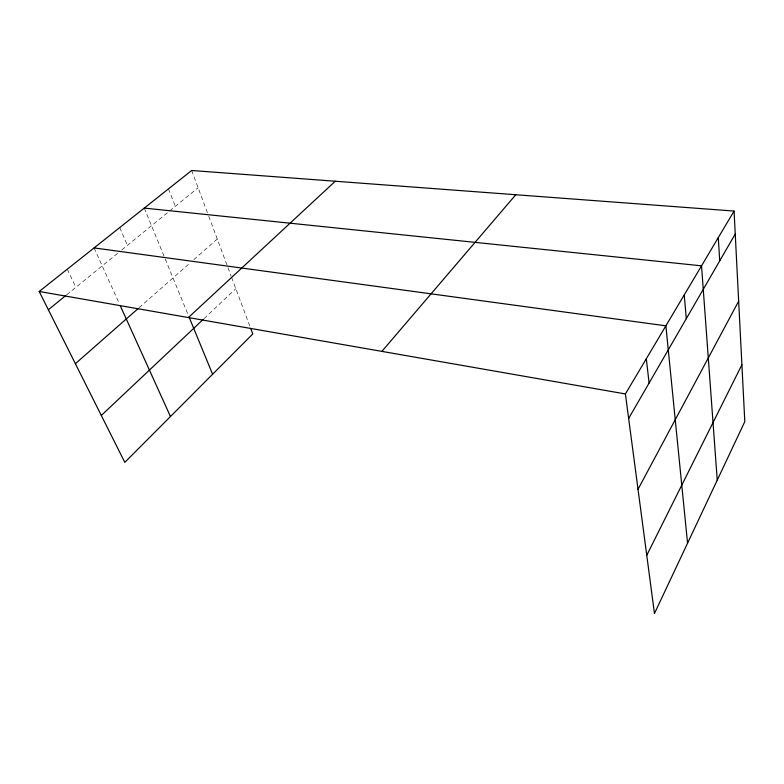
<?xml version="1.0" encoding="UTF-8"?>
<svg xmlns="http://www.w3.org/2000/svg" width="784" height="784" viewBox="0 0 784 784"><rect width="100%" height="100%" fill="white"/><g stroke="black" fill="none" stroke-linecap="round" stroke-linejoin="round"><path stroke-width="0.59" stroke-dasharray="3.92 2.94" d="M204.026 318.627L235.817 288.659M139.111 307.7L190.159 262.856M193.775 259.671L217.266 239.042M66.709 294.784L118.07 252.948M121.794 249.91L198.097 187.748M67.277 269.206L75.891 287.307M94.09 247.92L119.256 303.486M119.727 227.576L127.39 245.353M144.266 208.093L164.758 257.936M165.218 259.043L188.189 314.903M168.472 188.885L175.302 206.319M191.649 170.491L208.319 215.1M208.75 216.247L231.182 276.252M231.603 277.379L249.782 326.046"/><path stroke-width="1.18" d="M646.751 555.317L741.899 364.746M638.019 489.304L738.665 301.164M628.65 418.431L735.235 234.004M734.069 211.063L744.8 421.635L654.454 613.509L625.407 393.95L734.069 211.063L191.649 170.491L39.2 291.481L124.803 462.354L252.752 333.974L250.635 328.31M381.886 351.389L515.774 194.736M101.312 415.461L203.164 319.441M188.395 317.559L335.287 181.231M75.382 363.698L138.2 308.504M48.353 309.749L65.797 295.539M144.266 208.093L701.533 265.825L717.252 480.151M94.09 247.92L665.881 325.83L687.558 543.204M39.2 291.481L625.407 393.95M120.256 305.701L170.461 416.539M189.111 317.148L212.601 374.262M646.31 358.778L649.103 383.043M684.256 294.902L686.294 318.686M718.291 237.63L719.722 260.856"/></g></svg>
